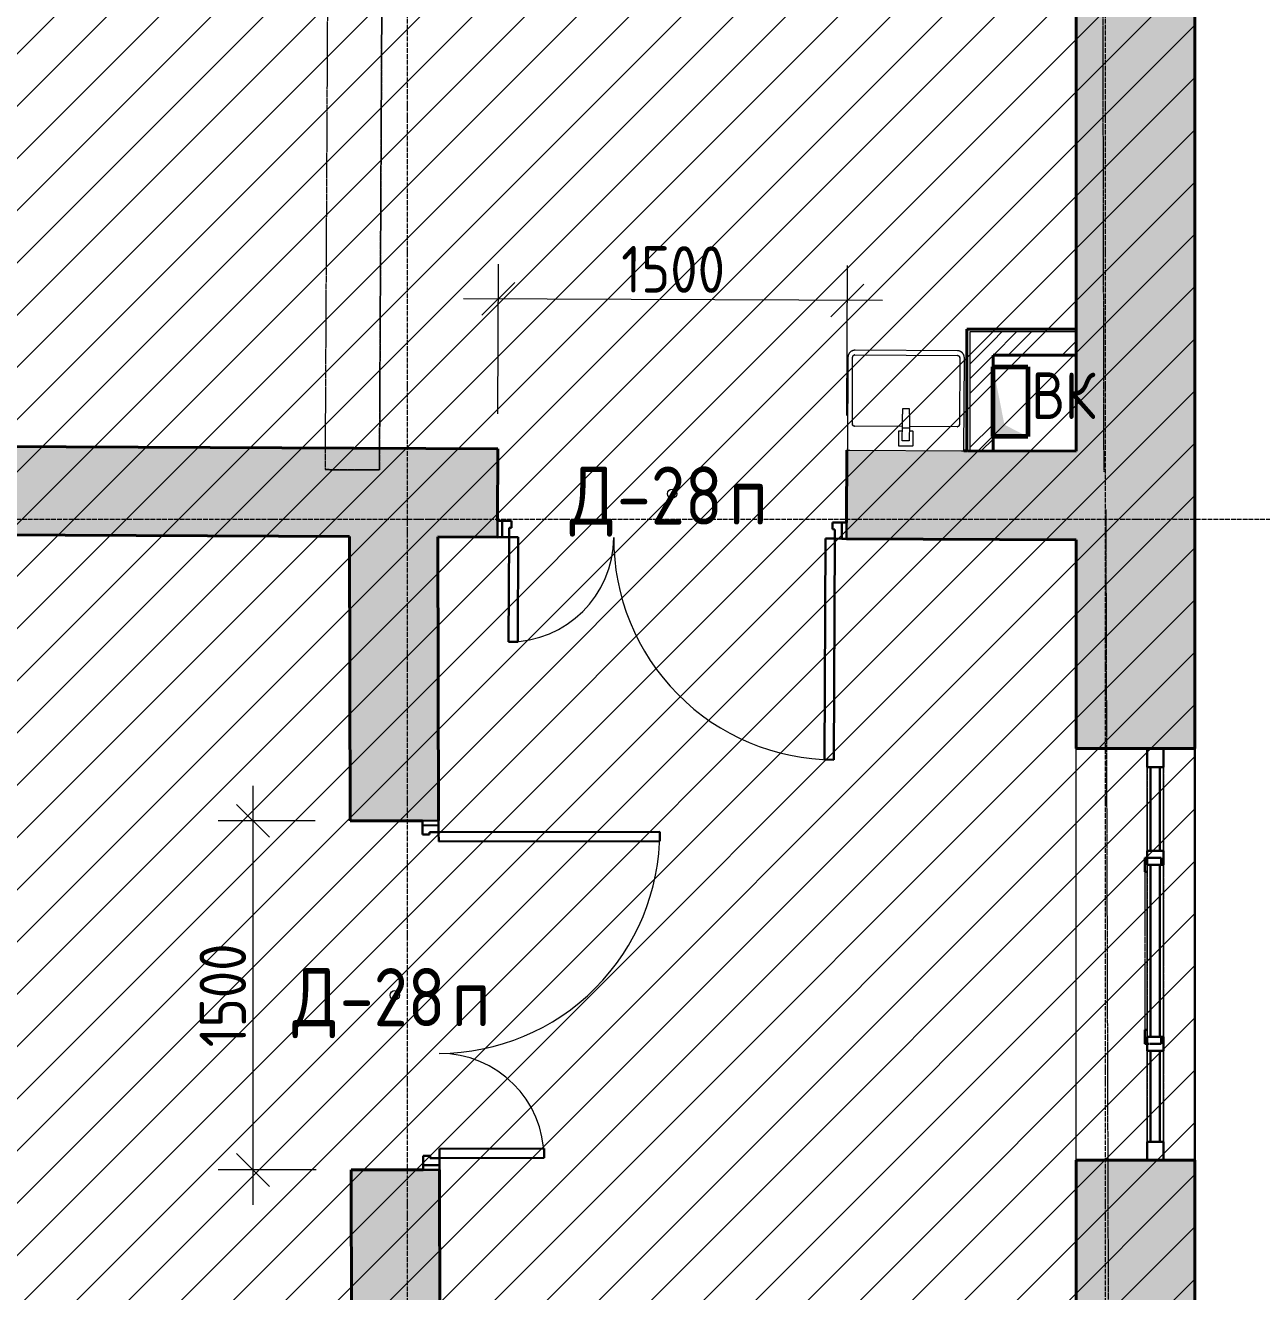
# Model space of a CAD drawing. Header units: millimetres. Extents: x -11886 to 379896, y -8130 to 47743.
# Drawn here: x 107057 to 112370, y 33687 to 39130 of the extents above; entities that cross this region are included whole.
import ezdxf

# ---------------------------------------------------------------- set-up
doc = ezdxf.new("R2010")
doc.units = ezdxf.units.MM
for name, pattern in [('ADSK_Линия сетки', [25, 20, -2.5, 0, -2.5]), ('ADSK_Сверху', [4.5, 3, -1.5]), ('ADSK_Снесено', [4.5, 3, -1.5])]:
    doc.linetypes.add(name, pattern=pattern)
for name, color, linetype, lineweight, true_color in [('_ Окна', 5, 'Continuous', 30, 0x0000ff), ('Витраж', 5, 'Continuous', 18, 0x0000ff), ('Двери', 5, 'Continuous', 18, 0x0000ff), ('Линии', 7, 'Continuous', 9, 0x00a600), ('Окна', 5, 'Continuous', 18, 0x0000ff), ('Панели витража', 5, 'Continuous', 18, 0x0000ff), ('Сантехника', 5, 'Continuous', 18, 0x0000ff), ('Стены внутренние', 5, 'Continuous', 18, 0x0000ff), ('Стены наружные', 1, 'ADSK_Снесено', 18, 0xff0000), ('Стены штриховка', 5, 'Continuous', 18, 0x0000ff)]:
    doc.layers.add(name, color=color, linetype=linetype, lineweight=lineweight, true_color=true_color)
for name, color, linetype, lineweight in [('Аннотация', 7, 'Continuous', 9), ('Каркас', 7, 'Continuous', 18), ('Марки дверей', 7, 'Continuous', 20), ('Оси', 7, 'Continuous', 9), ('Перекрытие', 7, 'Continuous', 18), ('Размеры', 7, 'Continuous', 9), ('Узлы', 7, 'Continuous', 18)]:
    doc.layers.add(name, color=color, linetype=linetype, lineweight=lineweight)
doc.styles.add('GOST Common_1', font='GOST_Common.ttf', dxfattribs={"width": 0.9, "height": 200})
doc.styles.add('GOST Common_2', font='GOST_Common.ttf', dxfattribs={"width": 0.9, "height": 250})
doc.dimstyles.new('ADSK_Основной_2_мм_Округление_до_1_мм', dxfattribs={"dimscale": 304.8, "dimtxt": 201.142999, "dimasz": 0.463911, "dimexe": 0.492126, "dimexo": 0.492126, "dimgap": 0.098425, "dimtad": 1, "dimdec": 0, "dimdsep": 46, "dimtxsty": 'GOST Common_1', "dimblk1": 'OBLIQUE', "dimblk2": 'OBLIQUE', "dimsah": 1, "dimcen": 0.09, "dimdle": 0.492126, "dimazin": 2, "dimtfac": 1, "dimtdec": 4, "dimtix": 1, "dimtmove": 0, "dimatfit": 3, "dimfxl": 1, "dimtvp": 1, "dimtolj": 1, "dimtzin": 0, "dimlwd": 20, "dimlwe": 20, "dimarcsym": 2})
pattern_1 = [(45, (108139.4, 150), (-179.6051, 179.6051), []), (45, (108202.9, 150), (0, 359.2102), []), (45, (108075.9, 150), (0, 359.2102), [])]

# ---------------------------------------------------------------- blocks, each defined once
blk = doc.blocks.new('Прямоугольный импост - 70х20_60мм-1426885-02 План 2-го этажа маркировочный')
at = {"layer": 'Витраж', "color": 161, "linetype": 'ADSK_Сверху', "true_color": 0xaaaaff}
for p, q in [((3738.5, 34601.9), (3738.5, 34571.9)), ((3808.5, 34601.9), (3808.5, 34571.9)), ((3738.5, 34181.9), (3738.5, 34101.9)), ((3808.5, 34181.9), (3808.5, 34101.9)), ((3738.5, 34101.9), (3808.5, 34101.9))]:
    blk.add_line(p, q, dxfattribs=at)
blk = doc.blocks.new('Прямоугольный импост - 70х20_60мм-1424482-02 План 2-го этажа маркировочный')
at = {"layer": 'Витраж', "color": 161, "linetype": 'ADSK_Сверху', "true_color": 0xaaaaff}
for p, q in [((-80, 35), (0, 35)), ((0, 35), (0, -35)), ((0, -35), (-80, -35))]:
    blk.add_line(p, q, dxfattribs=at)
blk = doc.blocks.new('Прямоугольный импост - 70х20_60мм-1424483-02 План 2-го этажа маркировочный')
at = {"layer": 'Витраж', "color": 161, "linetype": 'ADSK_Сверху', "true_color": 0xaaaaff}
for p, q in [((0, 35), (-80, 35)), ((0, -35), (0, 35)), ((-80, -35), (0, -35))]:
    blk.add_line(p, q, dxfattribs=at)
blk = doc.blocks.new('Прямоугольный импост - 70х20_60мм-1225850-02 План 2-го этажа маркировочный')
at = {"layer": 'Витраж', "color": 161, "linetype": 'ADSK_Сверху', "true_color": 0xaaaaff}
for p, q in [((3738.5, 35401.9), (3738.5, 35371.9)), ((3808.5, 35401.9), (3808.5, 35371.9)), ((3738.5, 34631.9), (3738.5, 34601.9)), ((3808.5, 34631.9), (3808.5, 34601.9))]:
    blk.add_line(p, q, dxfattribs=at)
blk = doc.blocks.new('Витраж-тент со смещением вовне - 60мм 30 сдвиг-1466943-02 План 2-го этажа маркировочный')
at = {"layer": '_ Окна', "color": 161, "linetype": 'ADSK_Сверху', "true_color": 0xaaaaff}
for p, q in [((-400, 25), (-400, -45)), ((-400, 25), (-370, 25)), ((-400, -45), (-400, 25)), ((400, 25), (370, 25)), ((400, -45), (400, 25)), ((400, -45), (400, 25)), ((-340, -45), (-400, -45)), ((-340, -35), (-340, -45)), ((340, -35), (340, -45)), ((340, -45), (400, -45))]:
    blk.add_line(p, q, dxfattribs=at)
at = {"layer": 'Окна', "color": 161, "linetype": 'ADSK_Сверху', "true_color": 0xaaaaff}
blk.add_line((-340, -45), (340, -45), dxfattribs=at)
blk = doc.blocks.new('Прямоугольный импост - 70х20_60мм-1225113-02 План 2-го этажа маркировочный')
at = {"layer": 'Витраж', "color": 161, "linetype": 'ADSK_Сверху', "true_color": 0xaaaaff}
for p, q in [((41045.6, 2434.5), (41015.6, 2434.5)), ((41485.6, 2434.5), (41405.6, 2434.5)), ((41485.6, 2364.5), (41485.6, 2434.5)), ((41045.6, 2364.5), (41015.6, 2364.5)), ((41485.6, 2364.5), (41405.6, 2364.5))]:
    blk.add_line(p, q, dxfattribs=at)
blk = doc.blocks.new('Прямоугольный импост - 70х60мм-1424480-02 План 2-го этажа маркировочный')
at = {"layer": 'Витраж', "color": 161, "linetype": 'ADSK_Сверху', "true_color": 0xaaaaff}
for p, q in [((-30, 35), (30, 35)), ((30, -35), (-30, -35))]:
    blk.add_line(p, q, dxfattribs=at)
blk = doc.blocks.new('Прямоугольный импост - 70х60мм-1225009-02 План 2-го этажа маркировочный')
at = {"layer": 'Витраж', "color": 161, "linetype": 'ADSK_Сверху', "true_color": 0xaaaaff}
for p, q in [((41045.6, 2434.5), (41045.6, 2364.5)), ((41405.6, 2434.5), (41045.6, 2434.5)), ((41405.6, 2364.5), (41405.6, 2434.5)), ((41405.6, 2364.5), (41045.6, 2364.5))]:
    blk.add_line(p, q, dxfattribs=at)
blk = doc.blocks.new('Прямоугольный импост - 70х60мм-1426887-02 План 2-го этажа маркировочный')
at = {"layer": 'Витраж', "color": 161, "linetype": 'ADSK_Сверху', "true_color": 0xaaaaff}
for p, q in [((3808.5, 34571.9), (3738.5, 34571.9)), ((3738.5, 34571.9), (3738.5, 34181.9)), ((3808.5, 34571.9), (3808.5, 34181.9)), ((3738.5, 34181.9), (3808.5, 34181.9))]:
    blk.add_line(p, q, dxfattribs=at)
blk = doc.blocks.new('Прямоугольный импост - 70х60мм-1229542-02 План 2-го этажа маркировочный')
at = {"layer": 'Витраж', "color": 161, "linetype": 'ADSK_Сверху', "true_color": 0xaaaaff}
for p, q in [((3808.5, 35371.9), (3738.5, 35371.9)), ((3738.5, 35371.9), (3738.5, 34631.9)), ((3808.5, 35371.9), (3808.5, 34631.9)), ((3738.5, 34631.9), (3808.5, 34631.9))]:
    blk.add_line(p, q, dxfattribs=at)
blk = doc.blocks.new('Системная панель - _AR_Стекло_40мм_привязка по центру-1225013-02 План 2-го этажа маркировочный')
at = {"layer": 'Панели витража', "lineweight": 30}
for p, q in [((180, 20), (-180, 20)), ((-180, 20), (-180, -20)), ((180, -20), (180, 20)), ((-180, -20), (180, -20))]:
    blk.add_line(p, q, dxfattribs=at)
blk = doc.blocks.new('Прямоугольный импост - 70х40_60мм-V87-02 План 2-го этажа маркировочный')
at = {"layer": 'Витраж'}
for p, q in [((3738.5, 35431.9), (3738.5, 35791.9)), ((3808.5, 35431.9), (3808.5, 35791.9))]:
    blk.add_line(p, q, dxfattribs=at)
blk = doc.blocks.new('Прямоугольный импост - 70х20_60мм-1229824-02 План 2-го этажа маркировочный')
at = {"layer": 'Витраж', "lineweight": 30}
for p, q in [((-80, 35), (0, 35)), ((-80, -35), (-80, 35)), ((0, 35), (0, -35)), ((0, -35), (-80, -35))]:
    blk.add_line(p, q, dxfattribs=at)
blk = doc.blocks.new('Прямоугольный импост - 70х20_60мм-1229825-02 План 2-го этажа маркировочный')
at = {"layer": 'Витраж', "lineweight": 30}
for p, q in [((0, 35), (-80, 35)), ((-80, 35), (-80, -35)), ((0, -35), (0, 35)), ((-80, -35), (0, -35))]:
    blk.add_line(p, q, dxfattribs=at)
blk = doc.blocks.new('Системная панель - _AR_Стекло_40мм_привязка по центру-1426888-02 План 2-го этажа маркировочный')
at = {"layer": 'Панели витража', "lineweight": 30}
for p, q in [((195, 20), (-195, 20)), ((-195, 20), (-195, -20)), ((195, -20), (195, 20)), ((-195, -20), (195, -20))]:
    blk.add_line(p, q, dxfattribs=at)
blk = doc.blocks.new('Прямоугольный импост - 70х40_60мм-1426886-02 План 2-го этажа маркировочный')
at = {"layer": 'Витраж'}
for p, q in [((3738.5, 34181.9), (3738.5, 34571.9)), ((3808.5, 34181.9), (3808.5, 34571.9))]:
    blk.add_line(p, q, dxfattribs=at)
blk = doc.blocks.new('Системная панель - _AR_Стекло_40мм_привязка по центру-1225896-02 План 2-го этажа маркировочный')
at = {"layer": 'Панели витража', "lineweight": 30}
for p, q in [((370, 20), (-370, 20)), ((-370, 20), (-370, -20)), ((370, -20), (370, 20)), ((-370, -20), (370, -20))]:
    blk.add_line(p, q, dxfattribs=at)
blk = doc.blocks.new('Прямоугольный импост - 70х40_60мм-1229684-02 План 2-го этажа маркировочный')
at = {"layer": 'Витраж'}
for p, q in [((3738.5, 34631.9), (3738.5, 35371.9)), ((3808.5, 34631.9), (3808.5, 35371.9))]:
    blk.add_line(p, q, dxfattribs=at)
blk = doc.blocks.new('Прямоугольный импост - 70х60мм-1230231-02 План 2-го этажа маркировочный')
at = {"layer": 'Витраж', "lineweight": 30}
for p, q in [((-30, 35), (30, 35)), ((-30, -35), (-30, 35)), ((30, 35), (30, -35)), ((30, -35), (-30, -35))]:
    blk.add_line(p, q, dxfattribs=at)
blk = doc.blocks.new('AC_Дверь_Двупольная - Д-28п 1500х2200h-2039725-02 План 2-го этажа маркировочный')
at = {"layer": 'Двери', "lineweight": 30}
for p, q in [((-700, 1140), (-660, 1140)), ((-700, 190), (-700, 1140)), ((-660, 1140), (-660, 190)), ((700, 640), (660, 640)), ((660, 640), (660, 190)), ((700, 190), (700, 640)), ((-750, 190), (-730, 190)), ((-750, 120), (-750, 190)), ((-730, 190), (-700, 190)), ((-730, 120), (-730, 190)), ((-730, 190), (-730, 120)), ((-660, 190), (-700, 190)), ((-700, 190), (-700, 150)), ((660, 190), (700, 190)), ((730, 190), (700, 190)), ((700, 190), (700, 150)), ((730, 120), (730, 190)), ((750, 190), (730, 190)), ((730, 190), (730, 120)), ((750, 120), (750, 190)), ((-730, 120), (-750, 120)), ((-690, 120), (-730, 120)), ((-700, 150), (-690, 150)), ((-690, 150), (-690, 120)), ((700, 150), (690, 150)), ((690, 150), (690, 120)), ((690, 120), (730, 120)), ((730, 120), (750, 120))]:
    blk.add_line(p, q, dxfattribs=at)
at = {"layer": 'Двери'}
for centre, radius, start, end in [((-700, 190), 950, 360, 90), ((700, 190), 450, 90, 180)]:
    blk.add_arc(centre, radius, start, end, dxfattribs=at)
blk = doc.blocks.new('Parametric_Porcelain_bathroom_sink_20774 - 500х430мм-V215-02 План 2-го этажа маркировочный')
at = {"layer": 'Сантехника'}
for p, q in [((345, 570), (-95, 570)), ((-95, 550), (345, 550)), ((-125, 540), (-125, 140)), ((-105, 253.2), (-105, 540)), ((355, 540), (355, 253.2)), ((375, 140), (375, 540)), ((140, 319.1), (110, 319.1)), ((110, 319.1), (110, 296.1)), ((140, 319.1), (110, 319.1)), ((110, 236.5), (110, 296.1)), ((140, 296.1), (140, 319.1)), ((140, 296.1), (140, 236.5)), ((110, 243.2), (-95, 243.2)), ((93.2, 221.2), (93.2, 161.6)), ((110, 223.1), (95.1, 223.1)), ((110, 201.5), (110, 236.5)), ((140, 236.5), (110, 236.5)), ((345, 243.2), (140, 243.2)), ((140, 236.5), (140, 201.5)), ((154.6, 223.1), (140, 223.1)), ((156.5, 161.6), (156.5, 221.2)), ((110, 181.5), (110, 201.5)), ((140, 181.5), (110, 181.5)), ((140, 201.5), (140, 181.5)), ((-125, 140), (-120, 140)), ((-120, 140), (-115, 140)), ((-115, 140), (365, 140)), ((94.7, 160.1), (155, 160.1)), ((365, 140), (370, 140)), ((370, 140), (375, 140))]:
    blk.add_line(p, q, dxfattribs=at)
at = {"layer": 'Сантехника', "flags": 128}
for points in [[(-95, 570), (-96.2, 570), (-97.4, 569.9), (-98.6, 569.8), (-99.8, 569.6), (-101, 569.4), (-102.1, 569.1), (-103.3, 568.8), (-104.4, 568.5), (-105.6, 568.1), (-106.7, 567.6), (-107.8, 567.1), (-108.9, 566.6), (-109.9, 566), (-110.9, 565.4), (-111.9, 564.8), (-112.9, 564.1), (-113.9, 563.3), (-114.8, 562.6), (-115.7, 561.7), (-116.5, 560.9), (-117.3, 560), (-118.1, 559.1), (-118.9, 558.2), (-119.6, 557.2), (-120.2, 556.2), (-120.9, 555.2), (-121.5, 554.1), (-122, 553.1), (-122.5, 552), (-123, 550.9), (-123.4, 549.7), (-123.7, 548.6), (-124.1, 547.4), (-124.3, 546.3), (-124.6, 545.1), (-124.7, 543.9), (-124.9, 542.7), (-125, 541.5), (-125, 540.3), (-125, 540)], [(-105, 540), (-105, 540.4), (-105, 540.8), (-104.9, 541.2), (-104.9, 541.6), (-104.8, 542), (-104.7, 542.4), (-104.6, 542.8), (-104.5, 543.1), (-104.4, 543.5), (-104.2, 543.9), (-104, 544.3), (-103.9, 544.6), (-103.7, 545), (-103.5, 545.3), (-103.3, 545.6), (-103, 546), (-102.8, 546.3), (-102.5, 546.6), (-102.2, 546.9), (-102, 547.2), (-101.7, 547.4), (-101.4, 547.7), (-101.1, 548), (-100.7, 548.2), (-100.4, 548.4), (-100.1, 548.6), (-99.7, 548.8), (-99.4, 549), (-99, 549.2), (-98.6, 549.3), (-98.2, 549.5), (-97.9, 549.6), (-97.5, 549.7), (-97.1, 549.8), (-96.7, 549.9), (-96.3, 549.9), (-95.9, 550), (-95.5, 550), (-95.1, 550), (-95, 550)], [(-101, 548), (-101.3, 547.8), (-101.6, 547.5), (-101.9, 547.2), (-102.2, 547), (-102.4, 546.7)], [(-95, 550), (-95.4, 550), (-95.8, 550), (-96.2, 549.9), (-96.6, 549.9)], [(375, 540), (375, 541.2), (374.9, 542.4), (374.8, 543.6), (374.6, 544.8), (374.4, 546), (374.1, 547.1), (373.8, 548.3), (373.5, 549.4), (373.1, 550.6), (372.6, 551.7), (372.1, 552.8), (371.6, 553.9), (371, 554.9), (370.4, 555.9), (369.8, 556.9), (369.1, 557.9), (368.3, 558.9), (367.6, 559.8), (366.7, 560.7), (365.9, 561.5), (365, 562.3), (364.1, 563.1), (363.2, 563.9), (362.2, 564.6), (361.2, 565.2), (360.2, 565.9), (359.1, 566.5), (358.1, 567), (357, 567.5), (355.9, 568), (354.7, 568.4), (353.6, 568.7), (352.4, 569.1), (351.3, 569.3), (350.1, 569.6), (348.9, 569.7), (347.7, 569.9), (346.5, 570), (345.3, 570), (345, 570)], [(346.3, 549.9), (345.9, 550), (345.5, 550), (345.1, 550), (345, 550)], [(345, 550), (345.4, 550), (345.8, 550), (346.2, 549.9), (346.6, 549.9), (347, 549.8), (347.4, 549.7), (347.8, 549.6), (348.1, 549.5), (348.5, 549.4), (348.9, 549.2), (349.3, 549), (349.6, 548.9), (350, 548.7), (350.3, 548.5), (350.6, 548.3), (351, 548), (351.3, 547.8), (351.6, 547.5), (351.9, 547.2), (352.2, 547), (352.4, 546.7), (352.7, 546.4), (353, 546.1), (353.2, 545.7), (353.4, 545.4), (353.6, 545.1), (353.8, 544.7), (354, 544.4), (354.2, 544), (354.3, 543.6), (354.5, 543.2), (354.6, 542.9), (354.7, 542.5), (354.8, 542.1), (354.9, 541.7), (354.9, 541.3), (355, 540.9), (355, 540.5), (355, 540.1), (355, 540)], [(353, 546), (352.8, 546.3), (352.5, 546.6), (352.2, 546.9), (352, 547.2), (351.7, 547.4)], [(-104.9, 541.3), (-105, 540.9), (-105, 540.5), (-105, 540.1), (-105, 540)], [(355, 540), (355, 540.4), (355, 540.8), (354.9, 541.2), (354.9, 541.6)], [(-105, 253.2), (-105, 252.8), (-105, 252.4), (-104.9, 252), (-104.9, 251.6)], [(-95, 243.2), (-95.4, 243.2), (-95.8, 243.2), (-96.2, 243.2), (-96.6, 243.3), (-97, 243.4), (-97.4, 243.5), (-97.8, 243.6), (-98.1, 243.7), (-98.5, 243.8), (-98.9, 244), (-99.3, 244.1), (-99.6, 244.3), (-100, 244.5), (-100.3, 244.7), (-100.6, 244.9), (-101, 245.2), (-101.3, 245.4), (-101.6, 245.7), (-101.9, 245.9), (-102.2, 246.2), (-102.4, 246.5), (-102.7, 246.8), (-103, 247.1), (-103.2, 247.4), (-103.4, 247.8), (-103.6, 248.1), (-103.8, 248.5), (-104, 248.8), (-104.2, 249.2), (-104.3, 249.5), (-104.5, 249.9), (-104.6, 250.3), (-104.7, 250.7), (-104.8, 251.1), (-104.9, 251.5), (-104.9, 251.9), (-105, 252.3), (-105, 252.7), (-105, 253.1), (-105, 253.2)], [(-103, 247.2), (-102.8, 246.9), (-102.5, 246.6), (-102.2, 246.3), (-102, 246), (-101.7, 245.7)], [(-96.3, 243.3), (-95.9, 243.2), (-95.5, 243.2), (-95.1, 243.2), (-95, 243.2)], [(355, 253.2), (355, 252.8), (355, 252.4), (354.9, 252), (354.9, 251.6), (354.8, 251.2), (354.7, 250.8), (354.6, 250.4), (354.5, 250), (354.4, 249.6), (354.2, 249.3), (354, 248.9), (353.9, 248.6), (353.7, 248.2), (353.5, 247.9), (353.3, 247.5), (353, 247.2), (352.8, 246.9), (352.5, 246.6), (352.2, 246.3), (352, 246), (351.7, 245.7), (351.4, 245.5), (351.1, 245.2), (350.7, 245), (350.4, 244.8), (350.1, 244.5), (349.7, 244.4), (349.4, 244.2), (349, 244), (348.6, 243.9), (348.2, 243.7), (347.9, 243.6), (347.5, 243.5), (347.1, 243.4), (346.7, 243.3), (346.3, 243.3), (345.9, 243.2), (345.5, 243.2), (345.1, 243.2), (345, 243.2)], [(345, 243.2), (345.4, 243.2), (345.8, 243.2), (346.2, 243.2), (346.6, 243.3)], [(351, 245.2), (351.3, 245.4), (351.6, 245.7), (351.9, 245.9), (352.2, 246.2), (352.4, 246.5)], [(354.9, 251.9), (355, 252.3), (355, 252.7), (355, 253.1), (355, 253.2)]]:
    blk.add_lwpolyline(points, dxfattribs=at)
at = {"layer": 'Сантехника'}
for centre, radius, start, end in [((95.1, 221.2), 1.87, 90, 180), ((95.1, 221.2), 1.87, 120, 150), ((95.1, 221.2), 1.87, 120, 150), ((95.1, 221.2), 1.87, 120, 150), ((154.6, 221.2), 1.87, 0, 90), ((154.6, 221.2), 1.87, 30, 60), ((154.6, 221.2), 1.87, 30, 60), ((154.6, 221.2), 1.87, 30, 60), ((94.7, 161.6), 1.49, 180, 270), ((155, 161.6), 1.49, 270, 360)]:
    blk.add_arc(centre, radius, start, end, dxfattribs=at)
blk = doc.blocks.new('ADSK_Марка_Дверь - Типоразмер_ADSK_Марка-58376-02 План 2-го этажа маркировочный')
at = {"layer": 'Марки дверей', "lineweight": 9}
blk.add_circle((0, 0), 0.2, dxfattribs=at)
blk = doc.blocks.new('_Oblique')
at = {"color": 0, "linetype": 'ByBlock', "lineweight": -2}
blk.add_line((-0.5, -0.5), (0.5, 0.5), dxfattribs=at)
blk = doc.blocks.new('*D1585')
at = {"layer": 'Defpoints', "color": 0, "transparency": 16777216}
for p in [(109090.2, 37953.8), (109087.3, 37310), (110587.3, 37303.3)]:
    blk.add_point(p, dxfattribs=at)
at = {"layer": 'Размеры', "color": 0, "lineweight": 20, "transparency": 16777216}
for p, q in [((109087.9, 37460), (109090.8, 38103.8)), ((110587.9, 37453.3), (110590.8, 38097.1)), ((110740.1, 37946.4), (108940.2, 37954.5))]:
    blk.add_line(p, q, dxfattribs=at)
at = {"layer": 'Размеры', "color": 0, "lineweight": 20, "transparency": 16777216, "xscale": 141.4, "yscale": 141.4, "zscale": 141.4}
for p, rotation in [((109090.2, 37953.8), 179.7427720539926), ((110590.1, 37947.1), 359.7427720539926)]:
    blk.add_blockref('_Oblique', p, dxfattribs=dict(at, rotation=rotation))
at = {"layer": 'Размеры', "color": 0, "lineweight": 20, "transparency": 16777216, "insert": (109840.7, 38080.5), "char_height": 200, "width": 560.473, "attachment_point": 5, "rotation": 359.7428, "style": 'GOST Common_1'}
blk.add_mtext('\\A1;1500', dxfattribs=at)
blk = doc.blocks.new('*D1586')
at = {"layer": 'Defpoints', "color": 0, "transparency": 16777216}
for p in [(108035.5, 35710.6), (108453.1, 35710.6), (108456.5, 34210.6)]:
    blk.add_point(p, dxfattribs=at)
at = {"layer": 'Размеры', "color": 0, "lineweight": 20, "transparency": 16777216}
for p, q in [((108035.5, 34060.6), (108035.5, 35860.6)), ((108303.1, 35710.6), (107885.5, 35710.6)), ((108306.5, 34210.6), (107885.5, 34210.6))]:
    blk.add_line(p, q, dxfattribs=at)
at = {"layer": 'Размеры', "color": 0, "lineweight": 20, "transparency": 16777216, "xscale": 141.4, "yscale": 141.4, "zscale": 141.4}
for p, rotation in [((108035.5, 35710.6), 90), ((108035.5, 34210.6), 270)]:
    blk.add_blockref('_Oblique', p, dxfattribs=dict(at, rotation=rotation))
at = {"layer": 'Размеры', "color": 0, "lineweight": 20, "transparency": 16777216, "insert": (107905.5, 34960.6), "char_height": 200, "width": 560.473, "attachment_point": 5, "rotation": 90, "style": 'GOST Common_1'}
blk.add_mtext('\\A1;1500', dxfattribs=at)

msp = doc.modelspace()

# ---------------------------------------------------------------- hatches: boundary and pattern name
at = {"lineweight": 13, "true_color": 0x636466, "transparency": 33554559}
h = msp.add_hatch(dxfattribs=at)
h.set_pattern_fill('ANSI31', color=251, scale=50)
h.set_pattern_definition([(45, (108139.4, 85026.59), (-112.2532, 112.2532), [])])
h.paths.add_polyline_path([(112082.9, 43878.87), (101860.65, 43878.87), (101998.36, 8679.25), (108910.53, 8679.25), (108910.53, 12721.22), (111524.62, 12721.22), (111521.03, 13231.22), (111469.49, 21068.63), (112082.9, 21068.63)])
at = {"layer": 'Стены внутренние', "lineweight": 9}
h = msp.add_hatch(dxfattribs=at)
h.set_pattern_fill('FP_1', color=256, style=0, pattern_type=2)
h.set_pattern_definition(pattern_1)
h.paths.add_polyline_path([(111215.64, 37300.48), (111215.64, 37812.03), (111115.64, 37812.03), (111115.64, 37300.92)])
h = msp.add_hatch(dxfattribs=at)
h.set_pattern_fill('FP_1', color=256, style=0, pattern_type=2)
h.set_pattern_definition(pattern_1)
h.paths.add_polyline_path([(111410.51, 37712.03), (111572.9, 37712.03), (111572.9, 37812.03), (111215.64, 37812.03), (111215.64, 37712.03)])
at = {"layer": 'Стены внутренние', "true_color": 0xc0c0c0}
h = msp.add_hatch(color=9, dxfattribs=at)
h.paths.add_polyline_path([(111572.9, 36918.87), (111572.9, 37298.87), (110587.25, 37303.24), (110585.86, 36923.3), (111410.51, 36919.6)])
h.paths.add_polyline_path([(109085.56, 36930.03), (109087.27, 37310.03), (102370.65, 37340.18), (102370.65, 36960.18), (108833.07, 36931.17)])
h = msp.add_hatch(color=9, dxfattribs=at)
h.paths.add_polyline_path([(108732.15, 21070.99), (108866.82, 21070.99), (108863.46, 22528.13), (108483.46, 22527.25), (108486.82, 21070.99), (108670.69, 21070.99)])
h.paths.add_polyline_path([(108480.4, 23856.35), (108860.4, 23857.23), (108854.86, 26261.09), (108474.86, 26260.21), (108475.46, 25996.81)])
h.paths.add_polyline_path([(108471.4, 27760.21), (108851.4, 27761.09), (108836.53, 34211.51), (108456.53, 34210.64), (108470.81, 28016.04)])
h.paths.add_polyline_path([(108470.8, 28021.79), (108470.8, 28021.79), (108486.2, 28021.79)])
h.paths.add_polyline_path([(108453.08, 35710.63), (108833.07, 35711.51), (108830.26, 36931.18), (108450.26, 36932.89), (108452.91, 35781.99)])
at = {"layer": 'Стены наружные', "linetype": 'Continuous', "true_color": 0xc0c0c0}
h = msp.add_hatch(color=9, dxfattribs=at)
h.paths.add_polyline_path([(111849.52, 21068.63), (112082.9, 21068.63), (112082.9, 22219.91), (111572.9, 22219.91), (111572.9, 21068.63), (111741.84, 21068.63)])
h.paths.add_polyline_path([(111741.84, 23989.91), (112082.9, 23989.91), (112082.9, 26209.79), (111572.9, 26209.79), (111572.9, 23989.91), (111735.53, 23989.91)])
h.paths.add_polyline_path([(112082.9, 27979.79), (112082.9, 30239.62), (111572.9, 30239.62), (111572.9, 27979.79), (111741.84, 27979.79)])
h.paths.add_polyline_path([(111718.83, 32009.62), (112082.9, 32009.62), (112082.9, 34251.9), (111572.9, 34251.9), (111572.9, 32009.62)])
h.paths.add_polyline_path([(111710.48, 36021.9), (112082.9, 36021.9), (112082.9, 43878.87), (111572.9, 43878.87), (111572.9, 36021.9), (111708.23, 36021.9)])
at = {"layer": 'Узлы', "true_color": 0x808080}
msp.add_hatch(color=8, dxfattribs=at).paths.add_polyline_path([(111265.14, 37362.03), (111365.64, 37362.03), (111264.87, 37412.86), (111215.64, 37662.03), (111215.64, 37362.03)])

# ---------------------------------------------------------------- linework, layer by layer
at = {"color": 251, "lineweight": 30, "true_color": 0x636466}
msp.add_lwpolyline([(108429.9, 8679.25), (101998.36, 8679.25), (101860.65, 43878.87), (112082.9, 43878.87), (112082.9, 21068.63), (111469.49, 21068.63), (111521.03, 13231.22)], dxfattribs=at)
at = {"layer": 'Каркас', "color": 253, "linetype": 'ADSK_Сверху', "true_color": 0xb2b2b2}
for p, q in [((108376.92, 43504.51), (108344.88, 37220.05)), ((108578.68, 37218.86), (108610.72, 43503.32)), ((108578.68, 37218.86), (108344.88, 37220.05))]:
    msp.add_line(p, q, dxfattribs=at)
at = {"layer": 'Каркас', "color": 253, "linetype": 'ADSK_Сверху', "true_color": 0xaaaaaa}
for p, q in [((108376.92, 43504.51), (108344.88, 37220.05)), ((108610.72, 43503.32), (108578.68, 37218.86)), ((108344.88, 37220.05), (108578.68, 37218.86))]:
    msp.add_line(p, q, dxfattribs=at)
at = {"layer": 'Линии', "lineweight": 60}
for p, q in [((111215.64, 37662.03), (111365.64, 37662.03)), ((111215.64, 37362.03), (111215.64, 37662.03)), ((111365.64, 37662.03), (111365.64, 37362.03)), ((111365.64, 37362.03), (111215.64, 37362.03))]:
    msp.add_line(p, q, dxfattribs=at)
at = {"layer": 'Оси', "linetype": 'ADSK_Линия сетки'}
for p, q in [((108699.31, -5917.65), (108699.31, 44571.85)), ((111699.31, -5917.65), (111699.31, 44571.85)), ((97053.17, 37006.79), (165281.12, 37006.79))]:
    msp.add_line(p, q, dxfattribs=at)
at = {"layer": 'Перекрытие', "color": 9, "linetype": 'ADSK_Сверху', "true_color": 0xaad4d4}
for p, q in [((111678.16, 43473.65), (111691.45, 37210.75)), ((111700.18, 37049.12), (111709.97, 33885.48)), ((111709.97, 33885.48), (111754.97, 25609.48))]:
    msp.add_line(p, q, dxfattribs=at)
at = {"layer": 'Стены внутренние', "color": 18, "lineweight": 40, "true_color": 0x000000}
for p, q in [((111103.64, 37824.03), (111103.64, 37300.98)), ((111572.9, 37824.03), (111103.64, 37824.03)), ((111572.9, 37712.03), (111572.9, 37822.03)), ((111215.64, 37300.48), (111215.64, 37712.03)), ((111215.64, 37712.03), (111572.9, 37712.03)), ((109087.27, 37310.03), (103293.52, 37336.04)), ((109085.88, 37000.03), (109087.27, 37310.03)), ((110587.25, 37303.3), (110585.86, 36993.3)), ((110590.81, 37303.28), (110587.25, 37303.3)), ((111103.64, 37300.98), (111090.47, 37301.04)), ((111572.9, 37298.87), (111105.64, 37300.97)), ((102370.65, 36960.18), (108450.26, 36932.89)), ((108450.26, 36932.89), (108453.08, 35710.63)), ((108830.26, 36931.18), (109085.56, 36930.03)), ((108833.07, 35711.51), (108830.26, 36931.18)), ((110585.55, 36923.3), (111572.9, 36918.87)), ((108453.08, 35710.63), (108763.07, 35711.35)), ((108766.53, 34211.35), (108456.53, 34210.64)), ((108456.53, 34210.64), (108461.62, 32003.75)), ((108851.4, 27761.09), (108836.53, 34211.51))]:
    msp.add_line(p, q, dxfattribs=at)
at = {"layer": 'Стены наружные', "color": 18, "linetype": 'Continuous', "lineweight": 40, "true_color": 0x000000}
for p, q in [((112082.9, 36021.9), (112082.9, 43878.87)), ((111572.9, 43368.87), (111572.9, 37824.03)), ((111572.9, 37712.03), (111572.9, 37298.87)), ((111572.9, 36918.87), (111572.9, 36021.9)), ((111572.9, 36021.9), (112082.9, 36021.9)), ((112082.9, 34251.9), (111572.9, 34251.9)), ((111572.9, 34251.9), (111572.9, 32009.62)), ((112082.9, 32009.62), (112082.9, 34251.9))]:
    msp.add_line(p, q, dxfattribs=at)
at = {"layer": 'Стены наружные', "color": 18, "linetype": 'Continuous', "true_color": 0x000000}
for p, q in [((111572.9, 34251.9), (111572.9, 36021.9)), ((112082.9, 36021.9), (112082.9, 34251.9))]:
    msp.add_line(p, q, dxfattribs=at)
at = {"layer": 'Стены штриховка'}
for p, q in [((111105.64, 37824.03), (111105.64, 37300.97)), ((111115.64, 37822.03), (111115.64, 37824.03)), ((111572.9, 37822.03), (111572.9, 37824.03)), ((111572.9, 37822.03), (111103.64, 37822.03)), ((111115.64, 37812.03), (111115.64, 37300.92)), ((111572.9, 37812.03), (111115.64, 37812.03)), ((111103.64, 37300.98), (111105.64, 37300.97))]:
    msp.add_line(p, q, dxfattribs=at)

# ---------------------------------------------------------------- block references
at = {"layer": '_ Окна', "color": 161, "linetype": 'ADSK_Сверху', "true_color": 0xaaaaff, "rotation": 269.9999999999995}
msp.add_blockref('Витраж-тент со смещением вовне - 60мм 30 сдвиг-1466943-02 План 2-го этажа маркировочный', (111912.9, 35151.9), dxfattribs=at)
at = {"layer": 'Витраж', "color": 161, "linetype": 'ADSK_Сверху', "true_color": 0xaaaaff}
for name, p, rotation in [('Прямоугольный импост - 70х20_60мм-1424483-02 План 2-го этажа маркировочный', (111912.9, 36021.9), 89.99999999999957), ('Прямоугольный импост - 70х20_60мм-1225113-02 План 2-го этажа маркировочный', (114312.4, -5463.73), 89.99999999999955), ('Прямоугольный импост - 70х60мм-1225009-02 План 2-го этажа маркировочный', (114312.4, -5463.73), 89.99999999999955)]:
    msp.add_blockref(name, p, dxfattribs=dict(at, rotation=rotation))
at = {"layer": 'Витраж', "rotation": 89.99999999999957}
msp.add_blockref('Прямоугольный импост - 70х20_60мм-1229825-02 План 2-го этажа маркировочный', (111912.9, 36021.9), dxfattribs=at)
at = {"layer": 'Витраж'}
for name in ['Прямоугольный импост - 70х40_60мм-V87-02 План 2-го этажа маркировочный', 'Прямоугольный импост - 70х40_60мм-1229684-02 План 2-го этажа маркировочный', 'Прямоугольный импост - 70х40_60мм-1426886-02 План 2-го этажа маркировочный']:
    msp.add_blockref(name, (108139.4, 150), dxfattribs=at)
at = {"layer": 'Витраж', "color": 161, "linetype": 'ADSK_Сверху', "true_color": 0xaaaaff, "extrusion": (0, 0, -1), "rotation": 270.0000000000004}
for name, p in [('Прямоугольный импост - 70х60мм-1424480-02 План 2-го этажа маркировочный', (-111912.9, 35551.9)), ('Прямоугольный импост - 70х60мм-1424480-02 План 2-го этажа маркировочный', (-111912.9, 34751.9)), ('Прямоугольный импост - 70х20_60мм-1424482-02 План 2-го этажа маркировочный', (-111912.9, 34251.9))]:
    msp.add_blockref(name, p, dxfattribs=at)
at = {"layer": 'Витраж', "extrusion": (0, 0, -1), "rotation": 270.0000000000004}
for name, p in [('Прямоугольный импост - 70х60мм-1230231-02 План 2-го этажа маркировочный', (-111912.9, 35551.9)), ('Прямоугольный импост - 70х60мм-1230231-02 План 2-го этажа маркировочный', (-111912.9, 34751.9)), ('Прямоугольный импост - 70х20_60мм-1229824-02 План 2-го этажа маркировочный', (-111912.9, 34251.9))]:
    msp.add_blockref(name, p, dxfattribs=at)
at = {"layer": 'Витраж', "color": 161, "linetype": 'ADSK_Сверху', "true_color": 0xaaaaff}
for name in ['Прямоугольный импост - 70х20_60мм-1225850-02 План 2-го этажа маркировочный', 'Прямоугольный импост - 70х60мм-1229542-02 План 2-го этажа маркировочный', 'Прямоугольный импост - 70х20_60мм-1426885-02 План 2-го этажа маркировочный', 'Прямоугольный импост - 70х60мм-1426887-02 План 2-го этажа маркировочный']:
    msp.add_blockref(name, (108139.4, 150), dxfattribs=at)
at = {"layer": 'Двери'}
for p, rotation in [((109836.41, 37116.67), 179.7427720539908), ((108644.8, 34961.07), 270.1320494497893)]:
    msp.add_blockref('AC_Дверь_Двупольная - Д-28п 1500х2200h-2039725-02 План 2-го этажа маркировочный', p, dxfattribs=dict(at, rotation=rotation))
at = {"layer": 'Марки дверей', "xscale": 99.99999999999993, "yscale": 99.99999999999993, "zscale": 99.99999999999993}
for p in [(109836.41, 37116.67), (108644.8, 34961.07)]:
    msp.add_blockref('ADSK_Марка_Дверь - Типоразмер_ADSK_Марка-58376-02 План 2-го этажа маркировочный', p, dxfattribs=at)
at = {"layer": 'Панели витража', "rotation": 269.9999999999995}
for name, p in [('Системная панель - _AR_Стекло_40мм_привязка по центру-1225013-02 План 2-го этажа маркировочный', (111912.9, 35761.9)), ('Системная панель - _AR_Стекло_40мм_привязка по центру-1225896-02 План 2-го этажа маркировочный', (111912.9, 35151.9)), ('Системная панель - _AR_Стекло_40мм_привязка по центру-1426888-02 План 2-го этажа маркировочный', (111912.9, 34526.9))]:
    msp.add_blockref(name, p, dxfattribs=at)
at = {"layer": 'Сантехника', "rotation": 359.7427720539908}
msp.add_blockref('Parametric_Porcelain_bathroom_sink_20774 - 500х430мм-V215-02 План 2-го этажа маркировочный', (110715.01, 37162.72), dxfattribs=at)

# ---------------------------------------------------------------- texts
at = {"layer": 'Аннотация', "insert": (111380.57, 37638.12), "char_height": 200, "width": 360.7594, "attachment_point": 1, "style": 'GOST Common_2'}
msp.add_mtext('ВК', dxfattribs=at)
at = {"layer": 'Марки дверей', "lineweight": 9, "char_height": 250, "attachment_point": 1, "style": 'GOST Common_1'}
for s, insert, width in [('\\fGOST Common|b0|i0|c204|p34|;\\W.9;Д', (109396.58, 37233.68), 245.3164), ('-28', (109598.99, 37233.68), 584.4302), ('\\fGOST Common|b0|i0|c204|p34|;\\W.9;п', (110081.19, 37233.68), 194.8101), ('\\fGOST Common|b0|i0|c204|p34|;\\W.9;Д', (108204.97, 35078.09), 245.3164), ('-28', (108407.38, 35078.09), 584.4302), ('\\fGOST Common|b0|i0|c204|p34|;\\W.9;п', (108889.58, 35078.09), 194.8101)]:
    msp.add_mtext(s, dxfattribs=dict(at, insert=insert, width=width))

# ---------------------------------------------------------------- dimensions: what is measured, and where the dimension line sits
at = {"layer": 'Размеры', "lineweight": 20}
for base, p1, p2, angle, picture, middle in [((109090.16, 37953.84), (110587.25, 37303.3), (109087.27, 37310.03), 359.74277, '*D1585', (109840.74, 38080.47)), ((108035.46, 35710.63), (108456.53, 34210.64), (108453.08, 35710.63), 90, '*D1586', (107905.46, 34960.64))]:
    dim = msp.add_linear_dim(base=base, p1=p1, p2=p2, angle=angle, dimstyle='ADSK_Основной_2_мм_Округление_до_1_мм', override={"dimpost": '<>', "dimfxl": 1500}, dxfattribs=at)
    dim.commit()
    dim.dimension.update_dxf_attribs({"geometry": picture, "text_midpoint": middle})

doc.saveas('drawing.dxf')
